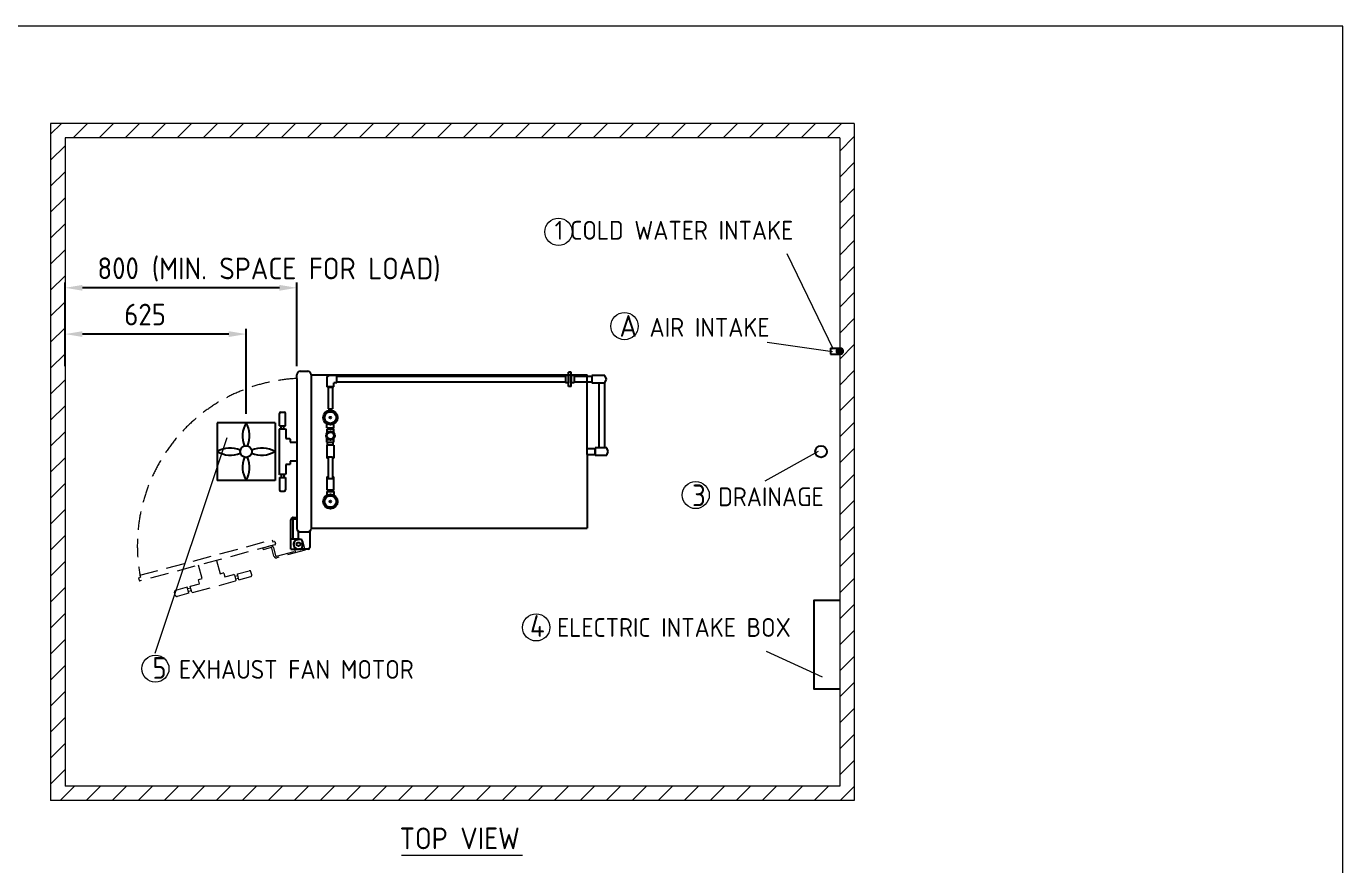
# Model space of a CAD drawing. Header units: millimetres. Extents: x -224061 to -212341, y -21890 to -13650.
# Drawn here: x -216887 to -212341, y -16547 to -13650 of the extents above; entities that cross this region are included whole.
import ezdxf

# ---------------------------------------------------------------- set-up
doc = ezdxf.new("R2010")
doc.units = ezdxf.units.MM
doc.linetypes.add('HIDDEN', pattern=[9.525, 6.35, -3.175])
doc.layers.get('0').update_dxf_attribs({"lineweight": 25})
for name, color, linetype, lineweight in [('D', 3, 'Continuous', 13), ('F', 7, 'Continuous', 15), ('H', 2, 'HIDDEN', 15), ('S', 4, 'Continuous', 15)]:
    doc.layers.add(name, color=color, linetype=linetype, lineweight=lineweight)
doc.styles.get("Standard").update_dxf_attribs({"font": 'KAIU.TTF'})
doc.styles.add('STU25', font='isocp2.shx')
doc.dimstyles.new('STU25', dxfattribs={"dimscale": 30, "dimtxt": 2.5, "dimasz": 2, "dimexe": 0.6, "dimexo": 1, "dimgap": 1, "dimtad": 1, "dimdsep": 46, "dimtxsty": 'STU25', "dimcen": 2, "dimazin": 2, "dimtfac": 1, "dimtmove": 0, "dimatfit": 3, "dimfxl": 0, "dimtolj": 1, "dimtzin": 0, "dimarcsym": 0})

# ---------------------------------------------------------------- blocks, each defined once
blk = doc.blocks.new('*D16')
at = {"layer": 'D', "color": 0, "lineweight": -2}
for p, q in [((-216753.4, -14823.9), (-216753.4, -14535.4)), ((-215953.4, -14823.9), (-215953.4, -14535.4)), ((-216013.4, -14553.4), (-216693.4, -14553.4))]:
    blk.add_line(p, q, dxfattribs=at)
at = {"layer": 'D', "color": 0}
for points in [[(-216693.4, -14543.4), (-216693.4, -14563.4), (-216753.4, -14553.4)], [(-216013.4, -14563.4), (-216013.4, -14543.4), (-215953.4, -14553.4)]]:
    blk.add_solid(points, dxfattribs=at)
at = {"layer": 'Defpoints', "color": 0}
for p in [(-216753.4, -14553.4), (-216753.4, -14853.9), (-215953.4, -14853.9)]:
    blk.add_point(p, dxfattribs=at)
at = {"layer": 'D', "color": 0, "insert": (-216570.2, -14485.9), "char_height": 75, "attachment_point": 5, "style": 'STU25'}
blk.add_mtext('\\A1;800', dxfattribs=at)
blk = doc.blocks.new('*D17')
at = {"layer": 'D', "color": 0, "linetype": 'Continuous', "lineweight": -2}
for p, q in [((-216753.4, -14793.9), (-216753.4, -14695.3)), ((-216188.4, -14713.3), (-216693.4, -14713.3)), ((-216128.4, -14989.4), (-216128.4, -14695.3))]:
    blk.add_line(p, q, dxfattribs=at)
at = {"layer": 'D', "color": 0}
for points in [[(-216693.4, -14703.3), (-216693.4, -14723.3), (-216753.4, -14713.3)], [(-216188.4, -14723.3), (-216188.4, -14703.3), (-216128.4, -14713.3)]]:
    blk.add_solid(points, dxfattribs=at)
at = {"layer": 'Defpoints', "color": 0}
for p in [(-216753.4, -14713.3), (-216753.4, -14823.9), (-216128.4, -15019.4)]:
    blk.add_point(p, dxfattribs=at)
at = {"layer": 'D', "color": 0, "insert": (-216477.2, -14645.8), "char_height": 75, "attachment_point": 5, "style": 'STU25'}
blk.add_mtext('\\A1;625', dxfattribs=at)

msp = doc.modelspace()

# ---------------------------------------------------------------- hatches: boundary and pattern name
msp.add_hatch(color=256).paths.add_polyline_path([(-214066.89, -14772.262, 1), (-214088.412, -14772.262, 1)])
at = {"layer": 'H', "linetype": 'HIDDEN', "ltscale": 5}
h = msp.add_hatch(dxfattribs=at)
h.set_pattern_fill('ANSI31', color=256, scale=20, style=0)
h.set_pattern_definition([(45, (14410.72, 48.625), (-44.90128, 44.90128), [])])
h.paths.add_polyline_path([(-216803.401, -13985.393), (-216803.401, -16325.393), (-214027.651, -16325.393), (-214027.651, -13985.393)])
h.paths.add_polyline_path([(-216753.401, -14035.393), (-216753.401, -16275.393), (-214077.651, -16275.393), (-214077.651, -14035.393)], flags=16)

# ---------------------------------------------------------------- linework, layer by layer
at = {"linetype": 'Continuous'}
for p, q in [((-214110.026, -14762.262), (-214110.026, -14782.262)), ((-214110.026, -14762.262), (-214077.651, -14762.262)), ((-214110.026, -14782.262), (-214077.651, -14782.262)), ((-215903.398, -14854.393), (-214950.649, -14854.393)), ((-215814.807, -14856.893), (-215839.807, -14856.893)), ((-215814.807, -14881.893), (-215814.807, -14856.893)), ((-215814.807, -14879.393), (-215814.807, -14859.393)), ((-215025.316, -14859.393), (-215814.807, -14859.393)), ((-215025.316, -14856.893), (-215025.316, -14881.893)), ((-215015.316, -14856.893), (-215025.316, -14856.893)), ((-215005.316, -14844.393), (-215015.316, -14844.393)), ((-215015.316, -14894.393), (-215015.316, -14844.393)), ((-215015.316, -14856.893), (-215015.316, -14881.893)), ((-215005.316, -14894.393), (-215005.316, -14844.393)), ((-214995.316, -14856.893), (-215005.316, -14856.893)), ((-215005.316, -14856.893), (-215005.316, -14881.893)), ((-214995.316, -14856.893), (-214995.316, -14881.893)), ((-214934.394, -14859.393), (-214995.316, -14859.393)), ((-214950.649, -15129.393), (-214950.649, -14854.393)), ((-214888.894, -14856.893), (-214934.394, -14856.893)), ((-214934.394, -14856.893), (-214934.394, -14881.893)), ((-214883.894, -14869.393), (-214888.894, -14856.893)), ((-215849.807, -14866.893), (-215849.807, -14895.09)), ((-215824.807, -14895.09), (-215849.807, -14895.09)), ((-215844.807, -14896.893), (-215829.807, -14896.893)), ((-215844.807, -14896.893), (-215844.807, -14971.893)), ((-215829.807, -14896.893), (-215829.807, -14971.893)), ((-215814.807, -14881.893), (-215824.807, -14881.893)), ((-215824.807, -14895.09), (-215824.807, -14881.893)), ((-215025.316, -14879.393), (-215814.807, -14879.393)), ((-215015.316, -14881.893), (-215025.316, -14881.893)), ((-215005.316, -14894.393), (-215015.316, -14894.393)), ((-214995.316, -14881.893), (-215005.316, -14881.893)), ((-214934.394, -14879.393), (-214995.316, -14879.393)), ((-214934.394, -14881.893), (-214888.894, -14881.893)), ((-214909.197, -15106.893), (-214909.197, -14881.893)), ((-214889.197, -15106.893), (-214889.197, -14881.893)), ((-214888.894, -14881.893), (-214883.894, -14869.393)), ((-216012.861, -15029.877), (-216012.861, -14987.671)), ((-216007.861, -14982.671), (-215996.861, -14982.671)), ((-215991.861, -15029.877), (-215991.861, -14987.671)), ((-215844.807, -14971.893), (-215829.807, -14971.893)), ((-216228.401, -15019.393), (-216228.401, -15219.393)), ((-216028.401, -15019.393), (-216228.401, -15019.393)), ((-216028.401, -15019.393), (-216028.401, -15219.393)), ((-216012.361, -15040.643), (-216013.861, -15042.143)), ((-216013.861, -15042.143), (-216013.861, -15196.643)), ((-216012.861, -15029.877), (-215991.861, -15029.877)), ((-216012.361, -15040.643), (-215992.361, -15040.643)), ((-216007.111, -15040.643), (-216007.111, -15029.877)), ((-215997.611, -15040.643), (-215997.611, -15029.877)), ((-215992.361, -15040.643), (-215990.861, -15042.143)), ((-215990.861, -15042.143), (-215990.861, -15074.393)), ((-215849.807, -15036.893), (-215849.807, -15023.543)), ((-215849.807, -15036.893), (-215824.807, -15036.893)), ((-215849.807, -15041.893), (-215849.807, -15056.101)), ((-215849.807, -15041.893), (-215824.807, -15041.893)), ((-215847.307, -15036.893), (-215847.307, -15041.893)), ((-215827.307, -15036.893), (-215827.307, -15041.893)), ((-215824.807, -15036.893), (-215824.807, -15023.543)), ((-215824.807, -15056.101), (-215824.807, -15041.893)), ((-215990.861, -15074.393), (-215977.361, -15074.393)), ((-215975.861, -15075.893), (-215977.361, -15074.393)), ((-215975.861, -15075.893), (-215975.861, -15086.893)), ((-215975.861, -15086.893), (-215953.398, -15086.893)), ((-215849.807, -15086.893), (-215849.807, -15072.684)), ((-215849.807, -15086.893), (-215824.807, -15086.893)), ((-215847.307, -15096.893), (-215847.307, -15086.893)), ((-215827.307, -15096.893), (-215827.307, -15086.893)), ((-215824.807, -15086.893), (-215824.807, -15072.684)), ((-215824.807, -15096.893), (-215849.807, -15096.893)), ((-215849.807, -15096.893), (-215849.807, -15141.893)), ((-215844.807, -15136.893), (-215844.807, -15211.893)), ((-215844.807, -15136.893), (-215829.807, -15136.893)), ((-215829.807, -15136.893), (-215829.807, -15211.893)), ((-215824.807, -15096.893), (-215824.807, -15141.893)), ((-214950.649, -15129.393), (-214950.649, -15384.393)), ((-214882.651, -15106.893), (-214922.651, -15106.893)), ((-214922.651, -15106.893), (-214922.651, -15131.893)), ((-214922.651, -15129.393), (-214922.651, -15109.393)), ((-214922.651, -15131.893), (-214882.651, -15131.893)), ((-214877.651, -15119.393), (-214882.651, -15106.893)), ((-214882.651, -15131.893), (-214877.651, -15119.393)), ((-215990.861, -15164.393), (-215990.861, -15196.643)), ((-215977.361, -15164.393), (-215990.861, -15164.393)), ((-215977.361, -15164.393), (-215975.861, -15162.893)), ((-215953.398, -15151.893), (-215975.861, -15151.893)), ((-215975.861, -15151.893), (-215975.861, -15162.893)), ((-215844.807, -15141.893), (-215849.807, -15141.893)), ((-215824.807, -15141.893), (-215829.807, -15141.893)), ((-216028.401, -15219.393), (-216228.401, -15219.393)), ((-216012.361, -15198.143), (-216013.861, -15196.643)), ((-216012.861, -15208.908), (-216012.861, -15251.115)), ((-216012.861, -15208.908), (-215991.861, -15208.908)), ((-215992.361, -15198.143), (-216012.361, -15198.143)), ((-216007.111, -15198.143), (-216007.111, -15208.908)), ((-215997.611, -15198.143), (-215997.611, -15208.908)), ((-215992.361, -15198.143), (-215990.861, -15196.643)), ((-215991.861, -15208.908), (-215991.861, -15251.115)), ((-215849.807, -15206.893), (-215844.807, -15206.893)), ((-215849.807, -15206.893), (-215849.807, -15251.893)), ((-215844.807, -15211.893), (-215829.807, -15211.893)), ((-215829.807, -15206.893), (-215824.807, -15206.893)), ((-215824.807, -15251.893), (-215824.807, -15206.893)), ((-216007.861, -15256.115), (-215996.861, -15256.115)), ((-215849.807, -15251.893), (-215824.807, -15251.893)), ((-215849.807, -15256.893), (-215849.807, -15270.242)), ((-215849.807, -15256.893), (-215824.807, -15256.893)), ((-215847.307, -15251.893), (-215847.307, -15256.893)), ((-215827.307, -15251.893), (-215827.307, -15256.893)), ((-215824.807, -15256.893), (-215824.807, -15270.242)), ((-215903.398, -15384.393), (-214950.649, -15384.393))]:
    msp.add_line(p, q, dxfattribs=at)
for p, q in [((-215953.398, -14866.893), (-215953.398, -14853.893)), ((-215941.398, -14841.893), (-215915.398, -14841.893)), ((-215903.398, -14854.393), (-215903.398, -15384.393)), ((-215953.398, -14866.893), (-215953.398, -15384.893)), ((-214922.651, -15109.393), (-214950.649, -15109.393)), ((-214950.649, -15129.393), (-214922.651, -15129.393)), ((-215948.398, -15396.893), (-215948.398, -15416.857)), ((-215948.398, -15396.893), (-215908.398, -15396.893)), ((-215941.398, -15396.893), (-215915.398, -15396.893)), ((-215908.398, -15396.893), (-215908.398, -15450.857)), ((-215963.398, -15440.857), (-215963.398, -15437.857)), ((-215963.398, -15441.357), (-215963.398, -15437.857)), ((-215948.398, -15416.857), (-215948.398, -15419.283)), ((-215914.398, -15456.857), (-215947.398, -15456.857)), ((-215908.398, -15416.857), (-215908.398, -15450.857))]:
    msp.add_line(p, q)
at = {"ltscale": 10}
for p, q in [((-215973.398, -15456.857), (-215973.398, -15354.857)), ((-215967.398, -15354.857), (-215967.398, -15421.857)), ((-215965.398, -15346.857), (-215953.398, -15346.857)), ((-215953.398, -15352.857), (-215965.398, -15352.857)), ((-215943.398, -15421.857), (-215973.398, -15421.857)), ((-215973.398, -15456.857), (-215943.398, -15456.857)), ((-215933.398, -15446.857), (-215933.398, -15431.857))]:
    msp.add_line(p, q, dxfattribs=at)
at = {"linetype": 'Continuous'}
msp.add_lwpolyline([(-214077.651, -15634.35), (-214167.249, -15634.35), (-214167.249, -15939.038), (-214077.651, -15939.038)], dxfattribs=at)
for centre, radius in [((-214077.651, -14772.262), 10.761), ((-216128.401, -15119.393), 20), ((-216128.401, -15119.393), 20), ((-216128.401, -15119.393), 20), ((-216128.401, -15119.393), 20), ((-214142.651, -15119.393), 20), ((-215947.398, -15439.357), 6.45)]:
    msp.add_circle(centre, radius)
for centre, radius in [((-215837.307, -15001.893), 25), ((-215837.307, -15001.893), 20), ((-215837.307, -15001.893), 3), ((-215837.307, -15064.393), 15), ((-215837.307, -15064.393), 11.88), ((-215837.307, -15291.893), 25), ((-215837.307, -15291.893), 20), ((-215837.307, -15291.893), 3)]:
    msp.add_circle(centre, radius, dxfattribs=at)
for centre, radius, start, end in [((-215941.398, -14853.893), 12, 90, 180), ((-215915.398, -14853.893), 12, 0, 90), ((-216047.377, -15065.268), 93.11, 150.481802, 201.977032), ((-216209.426, -15065.268), 93.11, 338.022968, 29.518198), ((-216182.526, -15200.417), 93.11, 68.022968, 119.518198), ((-216182.526, -15038.368), 93.11, 240.481802, 291.977032), ((-216047.377, -15173.517), 93.11, 158.022968, 209.518198), ((-216209.426, -15173.517), 93.11, 330.481802, 21.977032), ((-216074.277, -15200.417), 93.11, 60.481802, 111.977032), ((-216074.277, -15038.368), 93.11, 248.022968, 299.518198), ((-215941.398, -15384.893), 12, 180, 270), ((-215915.398, -15384.893), 12, 270, 0), ((-215947.398, -15437.857), 16, 102.153197, 180), ((-215947.398, -15440.857), 16, 180, 270), ((-215951.398, -15419.283), 3, 282.153197, 0), ((-215914.398, -15450.857), 6, 270, 0)]:
    msp.add_arc(centre, radius, start, end)
for centre, radius, start, end in [((-215839.807, -14866.893), 10, 90, 180), ((-216007.861, -14987.671), 5, 90, 180), ((-215996.861, -14987.671), 5, 0, 90), ((-216007.861, -15251.115), 5, 180, 270), ((-215996.861, -15251.115), 5, 270, 0)]:
    msp.add_arc(centre, radius, start, end, dxfattribs=at)
at = {"ltscale": 10}
for centre, radius, start, end in [((-215965.398, -15354.857), 8, 90, 180), ((-215965.398, -15354.857), 2, 90, 180), ((-215943.398, -15431.857), 10, 0, 90), ((-215943.398, -15446.857), 10, 270, 0)]:
    msp.add_arc(centre, radius, start, end, dxfattribs=at)
at = {"layer": 'D', "linetype": 'Continuous'}
for p, q in [((-214100.093, -14766.835), (-214259.524, -14436.541)), ((-214152.087, -15119.393), (-214336.347, -15221.43))]:
    msp.add_line(p, q, dxfattribs=at)
at = {"layer": 'D'}
for p, q in [((-214102.448, -14774.078), (-214329.145, -14742.615)), ((-216442.566, -15816.135), (-216193.802, -15070.163)), ((-214331.797, -15808.493), (-214138.19, -15897.431)), ((-215591.387, -16513.485), (-215173.912, -16513.485))]:
    msp.add_line(p, q, dxfattribs=at)
for centre in [(-215049.394, -14359.955), (-214821.339, -14685.714), (-214575.493, -15269.412), (-215126.504, -15726.75), (-216441.606, -15869.37)]:
    msp.add_circle(centre, 47, dxfattribs=at)
at = {"layer": 'F', "color": 6}
msp.add_lwpolyline([(-224060.976, -13649.901), (-224060.976, -21889.901), (-212340.976, -21889.901), (-212340.976, -13649.901)], close=True, dxfattribs=at)
msp.add_lwpolyline([(-224060.976, -13649.901), (-224060.976, -21889.901), (-212340.976, -21889.901), (-212340.976, -13649.901)], close=True, dxfattribs=at)
at = {"layer": 'H', "ltscale": 10}
for p, q in [((-216494.736, -15546.675), (-216037.853, -15424.254)), ((-216029.072, -15441.571), (-216493.682, -15566.063)), ((-216043.595, -15445.462), (-216070.641, -15452.709)), ((-216070.641, -15452.709), (-216069.088, -15458.505)), ((-216042.042, -15451.258), (-216069.088, -15458.505)), ((-216032.087, -15480.684), (-216039.593, -15452.672)), ((-216037.853, -15424.254), (-216035.521, -15430.876)), ((-216035.521, -15430.876), (-216030.246, -15429.462)), ((-216033.797, -15451.119), (-216026.292, -15479.131)), ((-216029.021, -15430.169), (-216030.246, -15429.462)), ((-216029.021, -15430.169), (-216026.95, -15437.897)), ((-215965.337, -15440.022), (-215957.572, -15469)), ((-215943.777, -15423.893), (-215958.266, -15427.775)), ((-215923.765, -15459.941), (-215931.529, -15430.964)), ((-216229.984, -15495.405), (-216217.7, -15541.251)), ((-216023.842, -15480.545), (-215959.125, -15463.205)), ((-215923.765, -15459.941), (-216022.289, -15486.341)), ((-216494.736, -15546.675), (-216493.444, -15553.576)), ((-216280.485, -15558.075), (-216292.769, -15512.228)), ((-216217.7, -15541.251), (-216207.074, -15538.404)), ((-216205.237, -15539.465), (-216207.074, -15538.404)), ((-216205.237, -15539.465), (-216201.743, -15552.505)), ((-216201.743, -15552.505), (-216170.592, -15544.158)), ((-216168.755, -15545.219), (-216170.592, -15544.158)), ((-216168.755, -15545.219), (-216163.579, -15564.537)), ((-216167.396, -15550.29), (-216156.998, -15547.504)), ((-216158.486, -15541.95), (-216117.717, -15531.026)), ((-216153.051, -15562.234), (-216158.486, -15541.95)), ((-216108.747, -15545.186), (-216111.594, -15534.561)), ((-216499.427, -15556.214), (-216498.72, -15554.989)), ((-216499.427, -15556.214), (-216497.356, -15563.942)), ((-216498.72, -15554.989), (-216493.444, -15553.576)), ((-216331.417, -15588.286), (-216372.185, -15599.21)), ((-216325.981, -15608.571), (-216331.417, -15588.286)), ((-216319.53, -15591.054), (-216329.928, -15593.84)), ((-216320.888, -15585.983), (-216319.828, -15584.146)), ((-216315.712, -15605.301), (-216320.888, -15585.983)), ((-216319.828, -15584.146), (-216288.677, -15575.799)), ((-216313.875, -15606.362), (-216164.639, -15566.374)), ((-216291.11, -15560.922), (-216292.171, -15562.759)), ((-216288.677, -15575.799), (-216292.171, -15562.759)), ((-216291.11, -15560.922), (-216280.485, -15558.075)), ((-216164.938, -15559.466), (-216154.539, -15556.68)), ((-216163.579, -15564.537), (-216164.639, -15566.374)), ((-216153.051, -15562.234), (-216112.282, -15551.31)), ((-216372.873, -15615.959), (-216375.72, -15605.334)), ((-216325.981, -15608.571), (-216366.75, -15619.494)), ((-216317.071, -15600.23), (-216327.47, -15603.017)), ((-216315.712, -15605.301), (-216313.875, -15606.362))]:
    msp.add_line(p, q, dxfattribs=at)
msp.add_circle((-215947.398, -15439.357), 6.4, dxfattribs=at)
msp.add_circle((-215947.398, -15439.357), 6.4, dxfattribs=at)
for centre, radius, start, end in [((-215926.355, -15443.863), 577.604, 92.683468, 190.949507), ((-216041.525, -15453.19), 8, 15, 105), ((-216041.525, -15453.19), 2, 15, 105), ((-216029.848, -15438.673), 3, 285, 15), ((-215955.677, -15437.434), 10, 105, 195), ((-215941.189, -15433.552), 10, 15, 105), ((-216024.36, -15478.614), 8, 195, 285), ((-216024.36, -15478.614), 2, 195, 285), ((-216116.423, -15535.855), 5, 15, 105), ((-216113.576, -15546.48), 5, 285, 15), ((-216494.458, -15563.165), 3, 195, 285), ((-216370.891, -15604.04), 5, 105, 195), ((-216368.044, -15614.665), 5, 195, 285)]:
    msp.add_arc(centre, radius, start, end, dxfattribs=at)
at = {"layer": 'S', "linetype": 'Continuous'}
for p, q in [((-216803.401, -13985.393), (-216803.401, -16325.393)), ((-214027.651, -13985.393), (-216803.401, -13985.393)), ((-214027.651, -13985.393), (-214027.651, -16325.393)), ((-216753.401, -14035.393), (-216753.401, -16275.393)), ((-214077.651, -14035.393), (-216753.401, -14035.393)), ((-214077.651, -14035.393), (-214077.651, -16275.393)), ((-214077.651, -16275.393), (-216753.401, -16275.393)), ((-214027.651, -16325.393), (-216803.401, -16325.393))]:
    msp.add_line(p, q, dxfattribs=at)

# ---------------------------------------------------------------- texts
at = {"layer": 'D', "color": 11, "attachment_point": 1}
for s, insert, char_height in [('{\\Fisocp2.shx;\\C3;1\\f???|b0|i0|c0|p65; \\Fisocp2.shx;COLD WATER INTAKE}', (-215062.307, -14322.202), 65.0025), ('{\\Fisocp2.shx;\\C3;(MIN. SPACE FOR LOAD)}', (-216453.978, -14449.06), 75), ('{\\Fisocp2.shx;\\C3;A \\H0.8667x;AIR INTAKE}', (-214838.543, -14647.592), 75), ('{\\Fisocp2.shx;\\C3;3 \\H0.8667x;DRAINAGE }', (-214587.944, -15233.018), 75), ('{\\Fisocp2.shx;\\C3;4 \\H0.8667x;ELECTRIC INTAKE BOX}', (-215147.765, -15684.53), 75), ('{\\Fisocp2.shx;\\C3;5 \\H0.8667x;EXHAUST FAN MOTOR}', (-216451.939, -15829.476), 75), ('{\\Fisocp2.shx;TOP VIEW}', (-215598.163, -16418.295), 75)]:
    msp.add_mtext(s, dxfattribs=dict(at, insert=insert, char_height=char_height))

# ---------------------------------------------------------------- dimensions: what is measured, and where the dimension line sits
at = {"layer": 'D'}
dim = msp.add_linear_dim(base=(-216753.401, -14553.396), p1=(-215953.398, -14853.893), p2=(-216753.401, -14853.893), dimstyle='STU25', dxfattribs=at)
dim.commit()
dim.dimension.update_dxf_attribs({"geometry": '*D16', "text_midpoint": (-216570.244, -14553.396), "dimtype": 160})
at = {"layer": 'D', "linetype": 'Continuous'}
dim = msp.add_linear_dim(base=(-216753.401, -14713.312), p1=(-216128.401, -15019.393), p2=(-216753.401, -14823.893), dimstyle='STU25', dxfattribs=at)
dim.commit()
dim.dimension.update_dxf_attribs({"geometry": '*D17', "text_midpoint": (-216477.159, -14713.312), "dimtype": 160})

doc.saveas('drawing.dxf')
